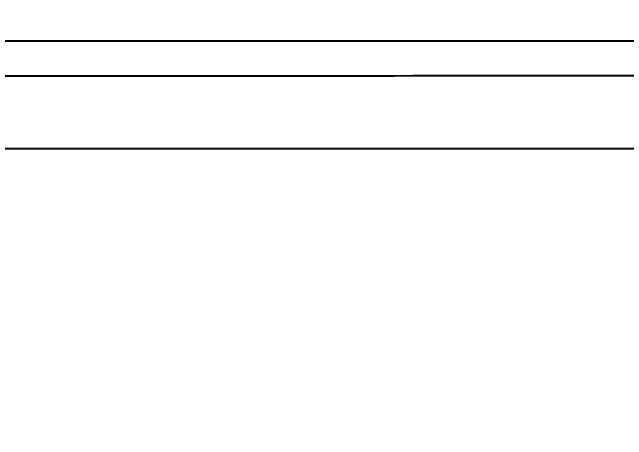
# Model space of a CAD drawing. Header units: millimetres. Extents: x 687 to 1107, y -116 to 478.
# Drawn here: x 834.882 to 836.162, y 376.424 to 377.315 of the extents above; entities that cross this region are included whole.
import ezdxf

# ---------------------------------------------------------------- set-up
doc = ezdxf.new("R2010")
doc.units = ezdxf.units.MM
doc.header["$LTSCALE"] = 0.1
doc.layers.add('DIM', color=3, linetype='Continuous')
doc.styles.get("Standard").update_dxf_attribs({"font": 'arial.ttf'})
doc.dimstyles.new('ISO-25', dxfattribs={"dimtxt": 2.5, "dimasz": 2.5, "dimexe": 1.25, "dimexo": 0.625, "dimtad": 1, "dimlfac": 5, "dimtxsty": 'Standard', "dimcen": 2.5, "dimadec": 0, "dimazin": 0, "dimtfac": 1, "dimtmove": 0, "dimatfit": 3, "dimfxl": 0, "dimarcsym": 0})

# ---------------------------------------------------------------- blocks, each defined once
blk = doc.blocks.new('*D67')
at = {"layer": 'Defpoints', "color": 0}
for p in [(831.4252, 395.8247), (883.897, -59.5354), (893.1679, -59.5354)]:
    blk.add_point(p, dxfattribs=at)
at = {"layer": 'DIM', "color": 0, "lineweight": -2}
for p, q in [((832.0502, 395.8247), (894.4179, 395.8247)), ((893.1679, 393.3247), (893.1679, -57.0354)), ((884.522, -59.5354), (894.4179, -59.5354))]:
    blk.add_line(p, q, dxfattribs=at)
at = {"layer": 'DIM', "color": 0}
for points in [[(892.7512, 393.3247), (893.5845, 393.3247), (893.1679, 395.8247)], [(892.7512, -57.0354), (893.5845, -57.0354), (893.1679, -59.5354)]]:
    blk.add_solid(points, dxfattribs=at)
at = {"layer": 'DIM', "color": 0, "insert": (890.9041, 168.1447), "char_height": 2.5, "attachment_point": 5, "rotation": 90}
blk.add_mtext('(2280)', dxfattribs=at)

msp = doc.modelspace()

# ---------------------------------------------------------------- linework, layer by layer
for p, q in [((821.425, 377.2556), (841.4255, 377.2556)), ((831.4252, 377.0311), (843.6051, 377.0315))]:
    msp.add_line(p, q)
msp.add_open_spline([(841.2257, 377.1839), (840.4101, 377.1827), (839.1863, 377.1819), (837.5541, 377.1822), (836.3289, 377.1824), (835.1033, 377.1817), (833.4688, 377.1806), (832.2429, 377.1806), (831.4257, 377.1819)], degree=3, knots=[0, 0, 0, 0, 0.249678, 0.374629, 0.499648, 0.624727, 0.749837, 1, 1, 1, 1])

# ---------------------------------------------------------------- dimensions: what is measured, and where the dimension line sits
at = {"layer": 'DIM'}
dim = msp.add_linear_dim(base=(893.1679, -59.5354), p1=(831.4252, 395.8247), p2=(883.897, -59.5354), angle=90, text='(2280)', dimstyle='ISO-25', dxfattribs=at)
dim.commit()
dim.dimension.update_dxf_attribs({"geometry": '*D67', "text_midpoint": (890.9041, 168.1447)})

doc.saveas('drawing.dxf')
